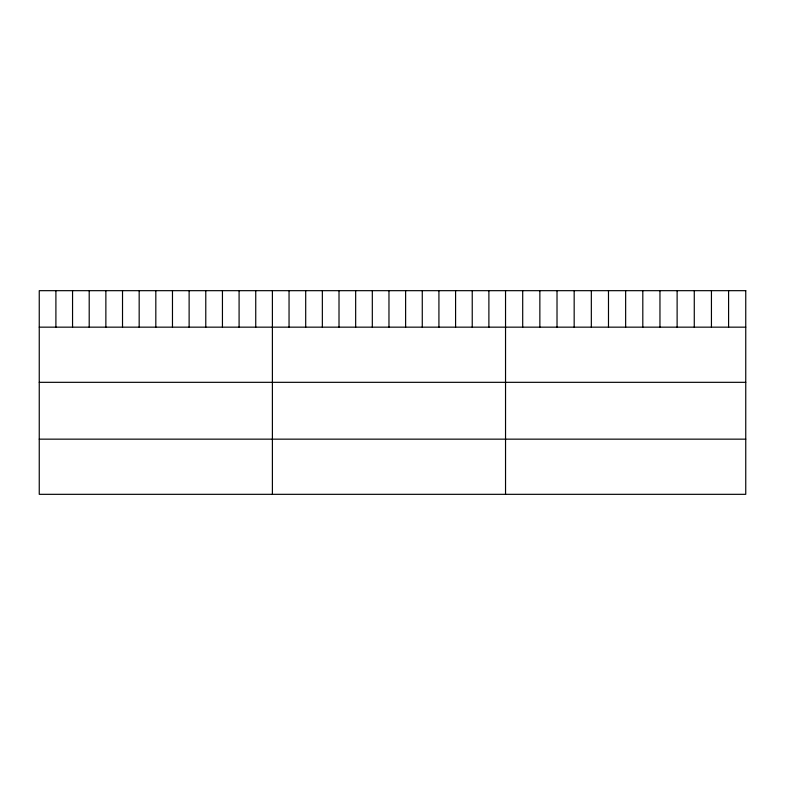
<?xml version="1.0" encoding="UTF-8"?>
<svg xmlns="http://www.w3.org/2000/svg" width="785" height="785" viewBox="0 0 785 785"><rect width="100%" height="100%" fill="white"/><g stroke="black" fill="none" stroke-linecap="round" stroke-linejoin="round"><path stroke-width="1.18" d="M39.25 327.159L745.75 327.159M39.25 382.324L745.75 382.324M39.25 439.158L745.75 439.158M728.588 290.676L728.588 327.159M711.436 290.676L711.436 327.159M694.274 290.676L694.274 327.159M677.121 290.676L677.121 327.159M659.959 290.676L659.959 327.159M642.807 290.676L642.807 327.159M625.645 290.676L625.645 327.159M608.483 290.676L608.483 327.159M591.331 290.676L591.331 327.159M574.169 290.676L574.169 327.159M557.016 290.676L557.016 327.159M539.854 290.676L539.854 327.159M522.702 290.676L522.702 327.159M505.54 290.676L505.54 494.324M488.888 290.676L488.888 327.159M472.236 290.676L472.236 327.159M455.585 290.676L455.585 327.159M438.923 290.676L438.923 327.159M422.271 290.676L422.271 327.159M405.619 290.676L405.619 327.159M388.967 290.676L388.967 327.159M372.316 290.676L372.316 327.159M355.664 290.676L355.664 327.159M339.012 290.676L339.012 327.159M322.35 290.676L322.35 327.159M305.699 290.676L305.699 327.159M289.047 290.676L289.047 327.159M272.395 290.676L272.395 494.324M255.743 290.676L255.743 327.159M239.091 290.676L239.091 327.159M222.44 290.676L222.44 327.159M205.778 290.676L205.778 327.159M189.126 290.676L189.126 327.159M172.474 290.676L172.474 327.159M155.822 290.676L155.822 327.159M139.171 290.676L139.171 327.159M122.519 290.676L122.519 327.159M105.867 290.676L105.867 327.159M89.205 290.676L89.205 327.159M72.554 290.676L72.554 327.159M55.902 290.676L55.902 327.159M745.75 290.676L39.25 290.676L39.25 494.324L745.75 494.324L745.75 290.676"/></g></svg>
